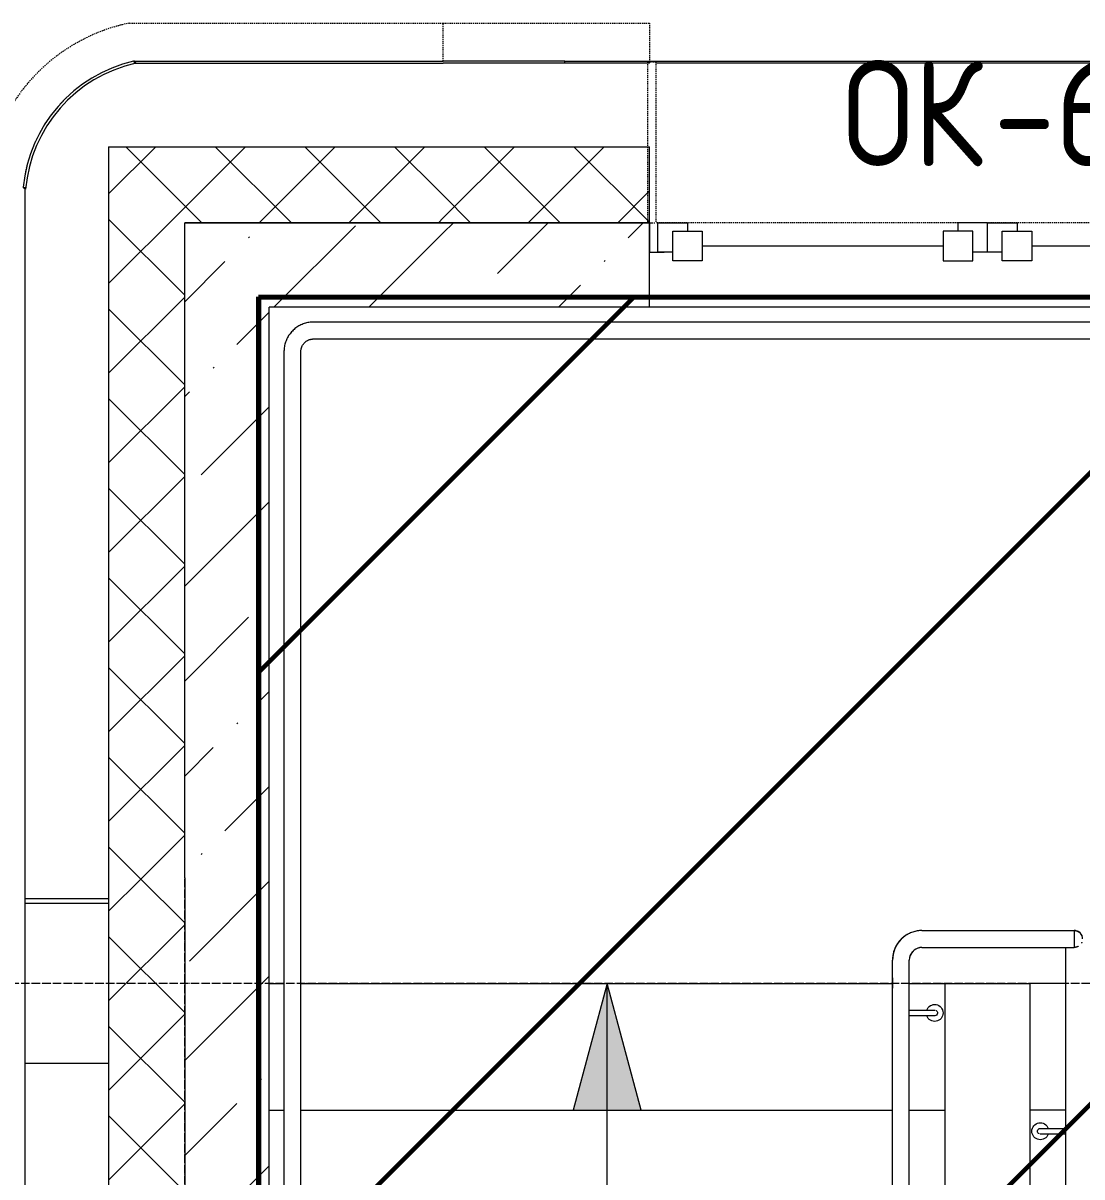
# Model space of a CAD drawing. Header units: millimetres. Extents: x -56773 to 323062, y -262288 to 76460.
# Drawn here: x 110645 to 113151, y -241367 to -238636 of the extents above; entities that cross this region are included whole.
import ezdxf

# ---------------------------------------------------------------- set-up
doc = ezdxf.new("R2010")
doc.units = ezdxf.units.MM
doc.linetypes.add('ADSK_Линия сетки', pattern=[25, 20, -2.5, 0, -2.5])
doc.linetypes.add('ADSK_Невидимые', pattern=[5, 3, -2])
for name, color, linetype, lineweight in [('1.1) Шлифовка потолка', 5, 'Continuous', 60), ('_ Окна', 7, 'Continuous', 18), ('Лестницы', 7, 'Continuous', 9), ('Марки окон', 7, 'Continuous', 20), ('Обобщенные модели', 7, 'ADSK_Невидимые', 18), ('Ограждение', 7, 'Continuous', 9), ('Окна', 7, 'Continuous', 9), ('Оси', 7, 'Continuous', 9), ('Панели витража', 7, 'Continuous', 9), ('Перекрытие', 7, 'Continuous', 18), ('Стены внутренние', 7, 'Continuous', 18), ('Стены наружные', 7, 'Continuous', 18), ('Стены несущие', 7, 'Continuous', 30), ('Стены отделка', 7, 'Continuous', 30), ('Стены штриховка', 7, 'Continuous', 9), ('Стрелки вверх', 7, 'Continuous', 18)]:
    doc.layers.add(name, color=color, linetype=linetype, lineweight=lineweight)
doc.styles.add('GOST Common_2', font='', dxfattribs={"width": 0.9, "height": 250})
doc.styles.get('GOST Common_2').set_extended_font_data('GOST Common')
pattern_1 = [(45, (69027.24, -250313.7), (84.18955, 308.69595), [396.875, -79.375, 3.353, -76.022])]
pattern_2 = [(45, (69027.24, -250313.7), (-106.066, 106.066), []), (135, (69027.24, -250313.7), (-106.066, -106.066), [])]

# ---------------------------------------------------------------- blocks, each defined once
blk = doc.blocks.new('Ограждение - D40 доп поручень 700-3274681-План выхода на кровлю_')
at = {"layer": 'Ограждение'}
for p, q in [((-26.7, 6.7), (-59.8, 6.7)), ((-59.8, -6.7), (-26.7, -6.7)), ((-26.7, -6.7), (-20, -6.7))]:
    blk.add_line(p, q, dxfattribs=at)
at = {"layer": 'Ограждение', "flags": 128}
for points in [[(0, 6.7), (0, 6.7), (-0.1, 6.7), (-0.2, 6.7), (-0.3, 6.7), (-0.5, 6.7), (-0.8, 6.7), (-1, 6.7), (-1.4, 6.7), (-1.7, 6.7), (-2.1, 6.7), (-2.5, 6.7), (-3, 6.7), (-3.5, 6.7), (-4.1, 6.7), (-4.7, 6.7), (-5.3, 6.7), (-5.9, 6.7), (-6.6, 6.7), (-7.3, 6.7), (-8.1, 6.7), (-8.9, 6.7), (-9.7, 6.7), (-10.5, 6.7), (-11.4, 6.7), (-12.3, 6.7), (-13.2, 6.7), (-14.1, 6.7), (-15, 6.7), (-16, 6.7), (-17, 6.7), (-18, 6.7), (-19, 6.7), (-20, 6.7), (-21.1, 6.7), (-22.1, 6.7), (-23.2, 6.7), (-24.2, 6.7), (-25.3, 6.7), (-26.4, 6.7), (-26.7, 6.7)], [(-26.7, -6.7), (-25.6, -6.7), (-24.5, -6.7), (-23.5, -6.7), (-22.4, -6.7), (-21.4, -6.7), (-20.3, -6.7), (-19.3, -6.7), (-18.3, -6.7), (-17.3, -6.7), (-16.3, -6.7), (-15.3, -6.7), (-14.4, -6.7), (-13.4, -6.7), (-12.5, -6.7), (-11.6, -6.7), (-10.7, -6.7), (-9.9, -6.7), (-9.1, -6.7), (-8.3, -6.7), (-7.5, -6.7), (-6.8, -6.7), (-6.1, -6.7), (-5.5, -6.7), (-4.8, -6.7), (-4.2, -6.7), (-3.7, -6.7), (-3.1, -6.7), (-2.7, -6.7), (-2.2, -6.7), (-1.8, -6.7), (-1.4, -6.7), (-1.1, -6.7), (-0.8, -6.7), (-0.6, -6.7), (-0.4, -6.7), (-0.2, -6.7), (-0.1, -6.7), (0, -6.7), (0, -6.7)]]:
    blk.add_lwpolyline(points, dxfattribs=at)
at = {"layer": 'Ограждение'}
for radius, start, end in [(20, 360, 160.3657), (6.67, 90, 105), (6.67, 285, 90), (20, 199.6343, 360)]:
    blk.add_arc((0, 0), radius, start, end, dxfattribs=at)
blk = doc.blocks.new('Ограждение - D40 доп поручень 700-V46-План выхода на кровлю_')
at = {"layer": 'Ограждение'}
for p, q in [((-26.7, 6.7), (-60, 6.7)), ((-60, -6.7), (-26.7, -6.7)), ((-26.7, -6.7), (-20, -6.7))]:
    blk.add_line(p, q, dxfattribs=at)
at = {"layer": 'Ограждение', "flags": 128}
for points in [[(0, 6.7), (0, 6.7), (-0.1, 6.7), (-0.2, 6.7), (-0.3, 6.7), (-0.5, 6.7), (-0.8, 6.7), (-1, 6.7), (-1.4, 6.7), (-1.7, 6.7), (-2.1, 6.7), (-2.5, 6.7), (-3, 6.7), (-3.5, 6.7), (-4.1, 6.7), (-4.7, 6.7), (-5.3, 6.7), (-5.9, 6.7), (-6.6, 6.7), (-7.3, 6.7), (-8.1, 6.7), (-8.9, 6.7), (-9.7, 6.7), (-10.5, 6.7), (-11.4, 6.7), (-12.3, 6.7), (-13.2, 6.7), (-14.1, 6.7), (-15, 6.7), (-16, 6.7), (-17, 6.7), (-18, 6.7), (-19, 6.7), (-20, 6.7), (-21.1, 6.7), (-22.1, 6.7), (-23.2, 6.7), (-24.2, 6.7), (-25.3, 6.7), (-26.4, 6.7), (-26.7, 6.7)], [(-26.7, -6.7), (-25.6, -6.7), (-24.5, -6.7), (-23.5, -6.7), (-22.4, -6.7), (-21.4, -6.7), (-20.3, -6.7), (-19.3, -6.7), (-18.3, -6.7), (-17.3, -6.7), (-16.3, -6.7), (-15.3, -6.7), (-14.4, -6.7), (-13.4, -6.7), (-12.5, -6.7), (-11.6, -6.7), (-10.7, -6.7), (-9.9, -6.7), (-9.1, -6.7), (-8.3, -6.7), (-7.5, -6.7), (-6.8, -6.7), (-6.1, -6.7), (-5.5, -6.7), (-4.8, -6.7), (-4.2, -6.7), (-3.7, -6.7), (-3.1, -6.7), (-2.7, -6.7), (-2.2, -6.7), (-1.8, -6.7), (-1.4, -6.7), (-1.1, -6.7), (-0.8, -6.7), (-0.6, -6.7), (-0.4, -6.7), (-0.2, -6.7), (-0.1, -6.7), (0, -6.7), (0, -6.7)]]:
    blk.add_lwpolyline(points, dxfattribs=at)
at = {"layer": 'Ограждение'}
for radius, start, end in [(20, 360, 160.3657), (6.67, 90, 105), (6.67, 285, 90), (20, 199.6343, 360)]:
    blk.add_arc((0, 0), radius, start, end, dxfattribs=at)
blk = doc.blocks.new('Ограждение - Ограждение-941544-План выхода на кровлю_')
at = {"extrusion": (0, 0, -1), "zscale": -1, "rotation": 180}
blk.add_blockref('Ограждение - D40 доп поручень 700-3274681-План выхода на кровлю_', (-43775, 9335), dxfattribs=at)
at = {"extrusion": (0, 0, -1), "zscale": -1}
blk.add_blockref('Ограждение - D40 доп поручень 700-V46-План выхода на кровлю_', (-44025, 9055), dxfattribs=at)
blk = doc.blocks.new('Системная панель - 1_Алюминиевая панель RAL 1013-1359396-План выхода на кровлю_')
at = {"layer": 'Панели витража', "lineweight": 18}
for p, q in [((2775, 2.5), (-4382.5, 2.5)), ((-4382.5, 2.5), (-4382.5, -2.5))]:
    blk.add_line(p, q, dxfattribs=at)
blk = doc.blocks.new('Обобщенные модели 10 - Обобщенные модели 10-1218172-План выхода на кровлю_')
at = {"layer": 'Обобщенные модели'}
for p, q in [((43115, 11585), (43095, 11585)), ((43095, 11585), (43095, 11205)), ((43115, 11585), (43115, 11205)), ((43095, 11205), (43115, 11205)), ((44675, 11205), (43115, 11205))]:
    blk.add_line(p, q, dxfattribs=at)
blk = doc.blocks.new('Ограждение - Ограждение-1378570-План выхода на кровлю_')
at = {"layer": 'Ограждение'}
for p, q in [((42175, 11030), (45625, 11030)), ((42175, 9405), (42175, 11030)), ((42180, 11025), (45620, 11025)), ((42180, 9405), (42180, 11025)), ((42175, 6205), (42175, 9405)), ((42180, 5505), (42180, 9405))]:
    blk.add_line(p, q, dxfattribs=at)
blk = doc.blocks.new('Системная панель - 1_Алюминиевая панель RAL 1013-3034035-План выхода на кровлю_')
at = {"layer": 'Панели витража', "lineweight": 18}
for p, q in [((-509.3, 2.5), (221, 2.5)), ((-509.3, -2.5), (-509.3, 2.5)), ((509.3, 2.5), (221, 2.5)), ((509.3, -2.5), (509.3, 2.5)), ((-509.3, -2.5), (221, -2.5)), ((509.3, -2.5), (221, -2.5))]:
    blk.add_line(p, q, dxfattribs=at)
blk = doc.blocks.new('ОКНО L03 _2СТ_RS - ОК-6_1600х1980h_лестничная клетка-3556673-План выхода на кровлю_')
at = {"layer": '_ Окна'}
for p, q in [((-838.1, 100), (-838.1, 30)), ((-838.1, 100), (-833.1, 100)), ((-818.1, 100), (-748.1, 100)), ((-818.1, 30), (-818.1, 100)), ((-748.1, 100), (-748.1, 80)), ((-108.1, 100), (-108.1, 80)), ((-38.1, 100), (-108.1, 100)), ((-38.1, 30), (-38.1, 100)), ((-38.1, 100), (31.9, 100)), ((-38.1, 30), (-38.1, 100)), ((31.9, 100), (31.9, 80)), ((671.9, 100), (671.9, 80)), ((741.9, 100), (671.9, 100)), ((741.9, 30), (741.9, 100)), ((761.9, 100), (756.9, 100)), ((761.9, 100), (761.9, 30)), ((-783.1, 10), (-783.1, 80)), ((-783.1, 80), (-713.1, 80)), ((-713.1, 80), (-713.1, 10)), ((-143.1, 80), (-143.1, 10)), ((-73.1, 80), (-143.1, 80)), ((-73.1, 10), (-73.1, 80)), ((-3.1, 10), (-3.1, 80)), ((-3.1, 80), (66.9, 80)), ((66.9, 80), (66.9, 10)), ((636.9, 80), (636.9, 10)), ((706.9, 80), (636.9, 80)), ((706.9, 10), (706.9, 80)), ((-838.1, 30), (-803.1, 30)), ((-783.1, 30), (-818.1, 30)), ((-713.1, 45), (-143.1, 45)), ((-38.1, 30), (-73.1, 30)), ((-3.1, 30), (-38.1, 30)), ((66.9, 45), (636.9, 45)), ((741.9, 30), (706.9, 30)), ((761.9, 30), (726.9, 30)), ((-713.1, 10), (-783.1, 10)), ((-143.1, 10), (-73.1, 10)), ((66.9, 10), (-3.1, 10)), ((636.9, 10), (706.9, 10))]:
    blk.add_line(p, q, dxfattribs=at)
blk = doc.blocks.new('Системная панель - 1_Стемалит RAL 7016-3042008-План выхода на кровлю_')
at = {"layer": 'Панели витража'}
for p, q in [((-800, 2.5), (800, 2.5)), ((775, -2.5), (-785.1, -2.5)), ((800, -2.5), (794.9, -2.5))]:
    blk.add_line(p, q, dxfattribs=at)
blk = doc.blocks.new('Системная панель - 1_Алюминиевая панель гладкая RAL 1013-3042009-План выхода на кровлю_')
at = {"layer": 'Панели витража', "lineweight": 18}
for p, q in [((-100, 2.5), (100, 2.5)), ((-100, -2.5), (-100, 2.5)), ((100, -2.5), (100, 2.5)), ((100, -2.5), (-100, -2.5))]:
    blk.add_line(p, q, dxfattribs=at)
blk = doc.blocks.new('Панель изогнутая_маленькая - Панель изогнутая_RAL 1013-1339963-План выхода на кровлю_')
at = {"layer": 'Панели витража', "lineweight": 18}
for p, q in [((-198, 4), (-198, -3.7)), ((198, -3), (198, 4.7))]:
    blk.add_line(p, q, dxfattribs=at)
for radius, start, end in [(334, 233.7502, 306.452), (340.3, 234.5152, 305.6814)]:
    blk.add_arc((-0.5, 273.4), radius, start, end, dxfattribs=at)
blk = doc.blocks.new('Обобщенные модели 13 - Обобщенные модели 1-3016844-План выхода на кровлю_')
at = {"layer": 'Обобщенные модели'}
for p, q in [((41869.1, 11677.5), (42611.7, 11677.5)), ((42611.7, 11587.5), (42611.7, 11677.5)), ((42611.7, 11677.5), (43100, 11677.5)), ((43100, 11677.5), (43100, 11587.5)), ((41881.4, 11587.5), (41878.9, 11587.5))]:
    blk.add_line(p, q, dxfattribs=at)
for radius, start, end in [(430.3, 101.7019, 175.3926), (340.3, 133.8736, 137.9727), (340.3, 144.1098, 148.4195), (340.3, 154.3461, 158.7633), (340.3, 164.5823, 169.0578), (340.3, 174.4058, 174.7163)]:
    blk.add_arc((41956.4, 11256.1), radius, start, end, dxfattribs=at)
blk = doc.blocks.new('Тип верхнего поручня - Верхний поручень_Внутренний_-3274623-План выхода на кровлю_')
at = {"layer": 'Ограждение'}
for p, q in [((44085, 9490), (44085, 9484.1)), ((43675, 9403.4), (43675, 9393.7)), ((43715, 9393.7), (43715, 9403.4))]:
    blk.add_line(p, q, dxfattribs=at)
at = {"layer": 'Ограждение', "flags": 128}
for points in [[(43745, 9530), (43742.2, 9529.9), (43739.4, 9529.7), (43736.6, 9529.5), (43733.8, 9529.1), (43731.1, 9528.6), (43728.4, 9528), (43725.7, 9527.2), (43723, 9526.4), (43720.3, 9525.5), (43717.7, 9524.4), (43715.2, 9523.3), (43712.7, 9522.1), (43710.2, 9520.7), (43707.8, 9519.3), (43705.5, 9517.7), (43703.2, 9516.1), (43701, 9514.4), (43698.8, 9512.6), (43696.8, 9510.7), (43694.8, 9508.7), (43692.9, 9506.7), (43691, 9504.6), (43689.3, 9502.4), (43687.7, 9500.1), (43686.1, 9497.8), (43684.6, 9495.4), (43683.3, 9493), (43682, 9490.5), (43680.8, 9487.9), (43679.8, 9485.3), (43678.8, 9482.7), (43677.9, 9480), (43677.2, 9477.3), (43676.5, 9474.6), (43676, 9471.9), (43675.6, 9469.1), (43675.3, 9466.3), (43675.1, 9463.5), (43675, 9460.7)], [(44105, 9530), (44105.8, 9530), (44106.6, 9529.9), (44107.4, 9529.8), (44108.2, 9529.7), (44109, 9529.6), (44109.8, 9529.4), (44110.5, 9529.2), (44111.3, 9529), (44112, 9528.7), (44112.8, 9528.4), (44113.5, 9528.1), (44114.2, 9527.7), (44114.9, 9527.3), (44115.6, 9526.9), (44116.3, 9526.5), (44116.9, 9526), (44117.6, 9525.5), (44118.2, 9525), (44118.8, 9524.5), (44119.3, 9523.9), (44119.9, 9523.3), (44120.4, 9522.7), (44120.9, 9522.1), (44121.4, 9521.4), (44121.8, 9520.8), (44122.2, 9520.1), (44122.6, 9519.4), (44123, 9518.7), (44123.3, 9518), (44123.6, 9517.2)], [(44123.5, 9502.4), (44123.2, 9501.6), (44122.8, 9500.9), (44122.5, 9500.2)], [(44115.3, 9492.8), (44114.6, 9492.4), (44113.9, 9492.1), (44113.2, 9491.7), (44112.4, 9491.4), (44111.7, 9491.1), (44110.9, 9490.9), (44110.2, 9490.6), (44109.4, 9490.5), (44108.6, 9490.3), (44107.8, 9490.2), (44107, 9490.1), (44106.2, 9490), (44105.4, 9490)], [(43675, 9417.8), (43675, 9416.6), (43675, 9415.4), (43675, 9414.2), (43675, 9413), (43675, 9411.9), (43675, 9410.7), (43675, 9409.5), (43675, 9408.4), (43675, 9407.2), (43675, 9406.1), (43675, 9405), (43675, 9404), (43675, 9403.4)], [(43715, 9403.4), (43715, 9404.4), (43715, 9405.5), (43715, 9406.6), (43715, 9407.7), (43715, 9408.9), (43715, 9410), (43715, 9411.2), (43715, 9412.4), (43715, 9413.5), (43715, 9414.7), (43715, 9415.9), (43715, 9417.1), (43715, 9417.8)]]:
    blk.add_lwpolyline(points, dxfattribs=at)
at = {"layer": 'Ограждение'}
for start, end in [(81.5852, 90), (0, 90.0071), (40.7142, 79.9729), (23.3099, 36.6713)]:
    blk.add_arc((44105, 9510), 20, start, end, dxfattribs=at)
blk = doc.blocks.new('Тип верхнего поручня - Верхний поручень_Внутренний_-V56-План выхода на кровлю_')
at = {"layer": 'Ограждение'}
for p, q in [((43745, 9530), (44055, 9530)), ((44055, 9530), (44105, 9530)), ((43745, 9490), (44055, 9490)), ((44085, 9490), (44085, 9484.1)), ((44085, 9484.1), (44085, 4916.2)), ((43675, 9417.8), (43675, 9460)), ((43715, 9417.8), (43715, 9460)), ((43675, 9393.7), (43675, 9417.8)), ((43675, 5816.2), (43675, 9393.7)), ((43715, 9393.7), (43715, 9417.8)), ((43715, 5816.2), (43715, 9393.7))]:
    blk.add_line(p, q, dxfattribs=at)
for radius in [70, 30]:
    blk.add_arc((43745, 9460), radius, 90, 180, dxfattribs=at)
blk = doc.blocks.new('Тип перил - Перила_Внутренний_-3274639-План выхода на кровлю_')
at = {"layer": 'Ограждение', "flags": 128}
for points in [[(43745, 9530), (43742.2, 9529.9), (43739.4, 9529.7), (43736.6, 9529.5), (43733.8, 9529.1), (43731.1, 9528.6), (43728.4, 9528), (43725.7, 9527.2), (43723, 9526.4), (43720.3, 9525.5), (43717.7, 9524.4), (43715.2, 9523.3), (43712.7, 9522.1), (43710.2, 9520.7), (43707.8, 9519.3), (43705.5, 9517.7), (43703.2, 9516.1), (43701, 9514.4), (43698.8, 9512.6), (43696.8, 9510.7)], [(43696.1, 9510), (43694.8, 9508.7), (43692.9, 9506.7), (43691, 9504.6), (43689.3, 9502.4), (43687.7, 9500.1), (43686.1, 9497.8), (43684.6, 9495.4), (43683.3, 9493), (43682, 9490.5), (43680.8, 9487.9), (43679.8, 9485.3), (43678.8, 9482.7), (43677.9, 9480), (43677.2, 9477.3), (43676.5, 9474.6), (43676, 9471.9), (43675.6, 9469.1), (43675.3, 9466.3), (43675.1, 9463.5), (43675, 9460.7)], [(43675, 9417.8), (43675, 9416.6), (43675, 9415.4), (43675, 9414.2), (43675, 9413), (43675, 9411.9), (43675, 9410.7), (43675, 9409.5), (43675, 9408.4), (43675, 9407.2), (43675, 9406.1), (43675, 9405), (43675, 9404), (43675, 9403.4)], [(43715, 9403.4), (43715, 9404.4), (43715, 9405.5), (43715, 9406.6), (43715, 9407.7), (43715, 9408.9), (43715, 9410), (43715, 9411.2), (43715, 9412.4), (43715, 9413.5), (43715, 9414.7), (43715, 9415.9), (43715, 9417.1)]]:
    blk.add_lwpolyline(points, dxfattribs=at)
blk = doc.blocks.new('Тип перил - Перила_Внутренний_-V57-План выхода на кровлю_')
at = {"layer": 'Ограждение'}
for p, q in [((44055, 9530), (44105, 9530)), ((44105, 9530), (44105, 9490)), ((44055, 9490), (44105, 9490)), ((43675, 9393.7), (43675, 9417.8)), ((43715, 9393.7), (43715, 9417.8))]:
    blk.add_line(p, q, dxfattribs=at)
for start, end in [(140.2351, 178.769), (90, 129.7649)]:
    blk.add_arc((43745, 9460), 30, start, end, dxfattribs=at)
blk = doc.blocks.new('Тип перил - Перила_Внутренний_-3274763-План выхода на кровлю_')
at = {"layer": 'Ограждение'}
for p, q in [((45495, 10970), (42305, 10970)), ((42305, 10930), (45495, 10930)), ((42235, 10900), (42235, 9417.8)), ((42275, 9417.8), (42275, 10900)), ((42235, 9403.4), (42235, 5505)), ((42275, 5505), (42275, 9403.4))]:
    blk.add_line(p, q, dxfattribs=at)
at = {"layer": 'Ограждение', "flags": 128}
for points in [[(42305, 10970), (42302.2, 10969.9), (42299.4, 10969.7), (42296.6, 10969.5), (42293.8, 10969.1), (42291.1, 10968.6), (42288.4, 10968), (42285.7, 10967.2), (42283, 10966.4), (42280.3, 10965.5), (42277.7, 10964.4), (42275.2, 10963.3), (42272.7, 10962.1), (42270.2, 10960.7), (42267.8, 10959.3), (42265.5, 10957.7), (42263.2, 10956.1), (42261, 10954.4), (42258.8, 10952.6), (42256.8, 10950.7), (42254.8, 10948.7), (42252.9, 10946.7), (42251, 10944.6), (42249.3, 10942.4), (42247.7, 10940.1), (42246.1, 10937.8), (42244.6, 10935.4), (42243.3, 10933), (42242, 10930.5), (42240.8, 10927.9), (42239.8, 10925.3), (42238.8, 10922.7), (42237.9, 10920), (42237.2, 10917.3), (42236.5, 10914.6), (42236, 10911.9), (42235.6, 10909.1), (42235.3, 10906.3), (42235.1, 10903.5), (42235, 10900.7), (42235, 10900)], [(42275, 10900), (42275, 10901.2), (42275.1, 10902.4), (42275.2, 10903.6), (42275.4, 10904.7), (42275.6, 10905.9), (42275.9, 10907.1), (42276.2, 10908.3), (42276.5, 10909.4), (42276.9, 10910.5), (42277.4, 10911.7), (42277.9, 10912.7), (42278.4, 10913.8), (42279, 10914.9), (42279.6, 10915.9), (42280.2, 10916.9), (42280.9, 10917.9), (42281.7, 10918.8), (42282.4, 10919.8), (42283.3, 10920.6), (42284.1, 10921.5), (42285, 10922.3), (42285.9, 10923.1), (42286.8, 10923.8), (42287.8, 10924.5), (42288.8, 10925.2), (42289.8, 10925.8), (42290.9, 10926.4), (42291.9, 10927), (42293, 10927.5), (42294.1, 10927.9), (42295.3, 10928.3), (42296.4, 10928.7), (42297.6, 10929), (42298.7, 10929.3), (42299.9, 10929.5), (42301.1, 10929.7), (42302.3, 10929.8), (42303.5, 10929.9), (42304.7, 10930), (42305, 10930)], [(42235, 9417.8), (42235, 9416.6), (42235, 9415.4), (42235, 9414.2), (42235, 9413), (42235, 9411.9), (42235, 9410.7), (42235, 9409.5), (42235, 9408.4), (42235, 9407.2), (42235, 9406.1), (42235, 9405), (42235, 9404), (42235, 9403.4)], [(42275, 9403.4), (42275, 9404.4), (42275, 9405.5), (42275, 9406.6), (42275, 9407.7), (42275, 9408.9), (42275, 9410), (42275, 9411.2), (42275, 9412.4), (42275, 9413.5), (42275, 9414.7), (42275, 9415.9), (42275, 9417.1), (42275, 9417.8)]]:
    blk.add_lwpolyline(points, dxfattribs=at)
blk = doc.blocks.new('Тип перил - Перила_Внутренний_-3274949-План выхода на кровлю_')
at = {"layer": 'Ограждение', "flags": 128}
for points in [[(42305, 10970), (42302.2, 10969.9), (42299.4, 10969.7), (42296.6, 10969.5), (42293.8, 10969.1), (42291.1, 10968.6), (42288.4, 10968), (42285.7, 10967.2), (42283, 10966.4), (42280.3, 10965.5), (42277.7, 10964.4), (42275.2, 10963.3), (42272.7, 10962.1), (42270.2, 10960.7), (42267.8, 10959.3), (42265.5, 10957.7), (42263.2, 10956.1), (42261, 10954.4), (42258.8, 10952.6), (42256.8, 10950.7), (42254.8, 10948.7), (42252.9, 10946.7), (42251, 10944.6), (42249.3, 10942.4), (42247.7, 10940.1), (42246.1, 10937.8), (42244.6, 10935.4), (42243.3, 10933), (42242, 10930.5), (42240.8, 10927.9), (42239.8, 10925.3), (42238.8, 10922.7), (42237.9, 10920), (42237.2, 10917.3), (42236.5, 10914.6), (42236, 10911.9), (42235.6, 10909.1), (42235.3, 10906.3), (42235.1, 10903.5), (42235, 10900.7)], [(42235, 9417.8), (42235, 9416.6), (42235, 9415.4), (42235, 9414.2), (42235, 9413), (42235, 9411.9), (42235, 9410.7), (42235, 9409.5), (42235, 9408.4), (42235, 9407.2), (42235, 9406.1), (42235, 9405), (42235, 9404), (42235, 9403.4)], [(42275, 9403.4), (42275, 9404.4), (42275, 9405.5), (42275, 9406.6), (42275, 9407.7), (42275, 9408.9), (42275, 9410), (42275, 9411.2), (42275, 9412.4), (42275, 9413.5), (42275, 9414.7), (42275, 9415.9), (42275, 9417.1)]]:
    blk.add_lwpolyline(points, dxfattribs=at)

msp = doc.modelspace()

# ---------------------------------------------------------------- hatches: boundary and pattern name
at = {"layer": '1.1) Шлифовка потолка', "transparency": 33554687}
h = msp.add_hatch(dxfattribs=at)
h.set_pattern_fill('ANSI31', color=256, scale=333)
h.paths.add_polyline_path([(111202.2448, -239283.7359), (114627.2448, -239283.7359), (114627.2448, -247508.7359), (111202.2448, -247508.7359)])
at = {"layer": 'Стены наружные', "lineweight": 9}
h = msp.add_hatch(dxfattribs=at)
h.set_pattern_fill('FP_4', color=256, style=0, pattern_type=2)
h.set_pattern_definition(pattern_2)
h.paths.add_polyline_path([(111027.2448, -240658.7359), (111027.2448, -238928.7359), (110847.2448, -238928.7359), (110847.2448, -240658.7359), (110965.5518, -240658.7359)])
h = msp.add_hatch(dxfattribs=at)
h.set_pattern_fill('FP_4', color=256, style=0, pattern_type=2)
h.set_pattern_definition(pattern_2)
h.paths.add_polyline_path([(114238.9597, -239108.7359), (115007.2448, -239108.7359), (115007.2448, -238928.7359), (114238.9597, -238928.7359), (114238.9597, -239060.5386)])
h.paths.add_polyline_path([(111227.2448, -239108.7359), (111638.9597, -239108.7359), (111638.9597, -238928.7359), (111027.2448, -238928.7359), (111027.2448, -239108.7359)])
h = msp.add_hatch(dxfattribs=at)
h.set_pattern_fill('FP_4', color=256, style=0, pattern_type=2)
h.set_pattern_definition(pattern_2)
h.paths.add_polyline_path([(111638.9597, -239108.7359), (112127.2448, -239108.7359), (112127.2448, -238928.7359), (111638.9597, -238928.7359), (111638.9597, -239060.5386)])
h.paths.add_polyline_path([(113873.261, -239108.7359), (114238.9597, -239108.7359), (114238.9597, -238928.7359), (113727.2448, -238928.7359), (113727.2448, -239108.7359)])
h = msp.add_hatch(dxfattribs=at)
h.set_pattern_fill('FP_2', color=256, style=0, pattern_type=2)
h.set_pattern_definition(pattern_1)
h.paths.add_polyline_path([(111027.2448, -247708.7359), (111227.2448, -247708.7359), (111227.2448, -245533.7359), (111027.2448, -245533.7359), (111027.2448, -246184.1497), (111036.6405, -246185.7994), (111042.4898, -246189.1916), (111047.1812, -246194.0018), (111050.235, -246199.4699), (111051.6343, -246204.0986), (111052.2448, -246208.7359), (111050.2248, -246218.0266), (111046.3215, -246224.5903), (111041.7827, -246228.8228), (111036.6781, -246231.6568), (111032.0862, -246232.9943), (111027.2448, -246233.7359), (111027.2448, -246884.1497), (111036.6405, -246885.7994), (111042.4898, -246889.1916), (111047.1812, -246894.0018), (111050.235, -246899.4699), (111051.6343, -246904.0986), (111052.2448, -246908.7359), (111050.2248, -246918.0266), (111046.3215, -246924.5903), (111041.7827, -246928.8228), (111036.6781, -246931.6568), (111032.0862, -246932.9943), (111027.2448, -246933.7359), (111027.2448, -247703.7969)])
h.paths.add_polyline_path([(111207.8609, -245493.7359), (111227.2448, -245493.7359), (111227.2448, -239108.7359), (111027.2448, -239108.7359), (111027.2448, -245493.7359), (111120.5781, -245492.712), (111120.5781, -245452.4371), (111117.2448, -245451.0564), (111113.1027, -245447.878), (111109.9243, -245443.7359), (111107.9263, -245438.9123), (111107.2448, -245433.7359), (111107.9263, -245428.5595), (111109.9243, -245423.7359), (111115.2362, -245417.9566), (111117.2448, -245416.4154), (111122.0684, -245414.4174), (111127.2448, -245413.7359), (111132.4212, -245414.4174), (111139.2534, -245417.9566), (111141.387, -245419.5938), (111144.5653, -245423.7359), (111146.5633, -245428.5595), (111147.2448, -245433.7359), (111146.5633, -245438.9123), (111144.5653, -245443.7359), (111141.387, -245447.878), (111133.9115, -245453.7359), (111133.9115, -245493.7359), (111177.7507, -245493.7359)])
h = msp.add_hatch(dxfattribs=at)
h.set_pattern_fill('FP_2', color=256, style=0, pattern_type=2)
h.set_pattern_definition(pattern_1)
h.paths.add_polyline_path([(111227.2448, -239308.7359), (111638.9597, -239308.7359), (111638.9597, -239108.7359), (111227.2448, -239108.7359), (111227.2448, -239265.6166)])
h.paths.add_polyline_path([(114627.2448, -239308.7359), (114627.2448, -239108.7359), (114238.9597, -239108.7359), (114238.9597, -239308.7359), (114600.1883, -239308.7359)])
h = msp.add_hatch(dxfattribs=at)
h.set_pattern_fill('FP_3', color=256, style=0, pattern_type=2)
h.set_pattern_definition([(45, (69027.24, -250313.7), (84.19025, 308.69666), [396.875, -79.375, 3.353, -76.022])])
h.paths.add_polyline_path([(111638.9597, -239308.7359), (112127.2448, -239308.7359), (112127.2448, -239108.7359), (111638.9597, -239108.7359), (111638.9597, -239265.6166)])
h.paths.add_polyline_path([(114238.9597, -239308.7359), (114238.9597, -239108.7359), (113727.2448, -239108.7359), (113727.2448, -239308.7359), (114196.3398, -239308.7359)])
h = msp.add_hatch(dxfattribs=at)
h.set_pattern_fill('FP_4', color=256, style=0, pattern_type=2)
h.set_pattern_definition(pattern_2)
h.paths.add_polyline_path([(110847.2448, -247888.7359), (111027.2448, -247888.7359), (111027.2448, -246933.7359), (110847.2448, -246933.7635), (110847.2448, -247710.6355)])
h.paths.add_polyline_path([(110870.057, -246883.7359), (110880.2448, -246883.7359), (110880.2448, -246233.7359), (110847.2448, -246233.7359), (110847.2448, -246883.7359)])
h.paths.add_polyline_path([(110910.2448, -246883.7359), (110972.2448, -246883.7359), (110972.2448, -246233.7359), (110910.2448, -246233.7359), (110910.2448, -246883.7047)])
h.paths.add_polyline_path([(111002.2448, -246883.7359), (111027.2448, -246883.7359), (111027.2448, -246233.7359), (111002.2448, -246233.7359), (111002.2448, -246853.5026)])
h.paths.add_polyline_path([(110870.6757, -246183.7359), (111027.2448, -246183.7359), (111027.2448, -245533.7359), (110947.2448, -245533.7359), (110947.2448, -245493.7359), (111027.2448, -245493.7359), (111027.2448, -240658.7359), (110847.2448, -240658.7359), (110847.2448, -246183.7359), (110870.057, -246183.7359)])
at = {"layer": 'Стрелки вверх'}
msp.add_hatch(color=256, dxfattribs=at).paths.add_polyline_path([(112107.6296, -241208.7359), (112027.2448, -240908.7359), (111946.8601, -241208.7359)])

# ---------------------------------------------------------------- linework, layer by layer
at = {"layer": '1.1) Шлифовка потолка'}
msp.add_lwpolyline([(111202.2448, -239283.7359), (114627.2448, -239283.7359), (114627.2448, -247508.7359), (111202.2448, -247508.7359)], close=True, dxfattribs=at)
at = {"layer": 'Лестницы'}
for p, q in [((113727.2448, -239308.7359), (112127.2448, -239308.7359)), ((111227.2448, -240908.7359), (111262.7785, -240908.7359)), ((111227.2448, -240908.7359), (111262.7785, -240908.7359)), ((111301.7111, -240908.7359), (112702.7785, -240908.7359)), ((111301.7111, -240908.7359), (112702.7785, -240908.7359)), ((112742.4852, -240908.7359), (112827.2448, -240908.7359)), ((112742.4852, -240908.7359), (112827.2448, -240908.7359)), ((112827.2448, -240908.7359), (113027.2448, -240908.7359)), ((112827.2448, -241208.7359), (112827.2448, -240908.7359)), ((113112.2448, -240908.7359), (113027.2448, -240908.7359)), ((113027.2448, -240908.7359), (113027.2448, -241208.7359)), ((113112.2448, -240908.7359), (113027.2448, -240908.7359)), ((111227.2448, -241208.7359), (111262.297, -241208.7359)), ((111227.2448, -241208.7359), (111262.297, -241208.7359)), ((111302.1927, -241208.7359), (112702.2448, -241208.7359)), ((111302.1927, -241208.7359), (112702.2448, -241208.7359)), ((112742.4852, -241208.7359), (112827.2448, -241208.7359)), ((112742.4852, -241208.7359), (112827.2448, -241208.7359)), ((112827.2448, -241508.7359), (112827.2448, -241208.7359)), ((113027.2448, -241208.7359), (113027.2448, -241508.7359)), ((113112.2448, -241208.7359), (113027.2448, -241208.7359)), ((113112.2448, -241208.7359), (113027.2448, -241208.7359))]:
    msp.add_line(p, q, dxfattribs=at)
at = {"layer": 'Оси', "color": 253, "linetype": 'ADSK_Линия сетки', "lineweight": 5, "true_color": 0xaaaaaa}
for p, q in [((111027.2448, -250570.6513), (111027.2448, -240286.2598)), ((117763.2854, -240908.7359), (74285.9777, -240908.7359))]:
    msp.add_line(p, q, dxfattribs=at)
at = {"layer": 'Перекрытие'}
msp.add_line((110847.2448, -240708.6988), (110649.7448, -240708.6988), dxfattribs=at)
at = {"layer": 'Стены внутренние', "lineweight": 5}
for p, q in [((110649.7448, -240718.7359), (110847.2448, -240718.7359)), ((110847.2448, -241098.7359), (110649.7448, -241098.7359))]:
    msp.add_line(p, q, dxfattribs=at)
at = {"layer": 'Стены несущие', "lineweight": 9}
for p, q in [((111227.2448, -239108.7359), (111027.2448, -239108.7359)), ((112127.2448, -239308.7359), (112127.2448, -239108.7359)), ((111227.2448, -245493.7359), (111227.2448, -239308.7359)), ((112127.2448, -239308.7359), (111227.2448, -239308.7359))]:
    msp.add_line(p, q, dxfattribs=at)
at = {"layer": 'Стены отделка', "lineweight": 9}
for p, q in [((110847.2448, -238928.7359), (112127.2448, -238928.7359)), ((110847.2448, -238928.7359), (110847.2448, -246183.7359)), ((112127.2448, -239108.7359), (112127.2448, -238928.7359)), ((111027.2448, -240658.7359), (111027.2448, -239108.7359)), ((111027.2448, -239108.7359), (111227.2448, -239108.7359))]:
    msp.add_line(p, q, dxfattribs=at)
at = {"layer": 'Стены штриховка', "lineweight": 9}
for p, q in [((111227.2448, -239108.7359), (112127.2448, -239108.7359)), ((112127.2448, -239108.7359), (111227.2448, -239108.7359)), ((111027.2448, -240658.7359), (111027.2448, -245493.7359))]:
    msp.add_line(p, q, dxfattribs=at)
at = {"layer": 'Стрелки вверх'}
for p, q in [((112027.2448, -240908.7359), (111946.8601, -241208.7359)), ((112027.2448, -241208.7359), (112027.2448, -240908.7359)), ((112107.6296, -241208.7359), (112027.2448, -240908.7359)), ((111946.8601, -241208.7359), (112107.6296, -241208.7359)), ((112027.2448, -241508.7359), (112027.2448, -241208.7359))]:
    msp.add_line(p, q, dxfattribs=at)

# ---------------------------------------------------------------- block references
at = {"layer": 'Обобщенные модели'}
for name in ['Обобщенные модели 13 - Обобщенные модели 1-3016844-План выхода на кровлю_', 'Обобщенные модели 10 - Обобщенные модели 10-1218172-План выхода на кровлю_']:
    msp.add_blockref(name, (69027.2448, -250313.7049), dxfattribs=at)
at = {"layer": 'Ограждение'}
for name in ['Ограждение - Ограждение-1378570-План выхода на кровлю_', 'Тип перил - Перила_Внутренний_-3274763-План выхода на кровлю_', 'Тип перил - Перила_Внутренний_-3274949-План выхода на кровлю_', 'Тип верхнего поручня - Верхний поручень_Внутренний_-V56-План выхода на кровлю_', 'Тип верхнего поручня - Верхний поручень_Внутренний_-3274623-План выхода на кровлю_', 'Тип перил - Перила_Внутренний_-3274639-План выхода на кровлю_', 'Тип перил - Перила_Внутренний_-V57-План выхода на кровлю_', 'Ограждение - Ограждение-941544-План выхода на кровлю_']:
    msp.add_blockref(name, (69027.2448, -250313.7049), dxfattribs=at)
at = {"layer": 'Окна'}
msp.add_blockref('ОКНО L03 _2СТ_RS - ОК-6_1600х1980h_лестничная клетка-3556673-План выхода на кровлю_', (112965.3448, -239208.7359), dxfattribs=at)
at = {"layer": 'Панели витража'}
for name, p, rotation in [('Панель изогнутая_маленькая - Панель изогнутая_RAL 1013-1339963-План выхода на кровлю_', (110777.9203, -238877.4859), 228.7009998440491), ('Системная панель - 1_Алюминиевая панель RAL 1013-1359396-План выхода на кровлю_', (110647.2448, -243408.7359), 269.9999999999999)]:
    msp.add_blockref(name, p, dxfattribs=dict(at, rotation=rotation))
at = {"layer": 'Панели витража', "lineweight": 18}
for name, p in [('Системная панель - 1_Алюминиевая панель RAL 1013-3034035-План выхода на кровлю_', (111417.9203, -238728.7359)), ('Системная панель - 1_Алюминиевая панель гладкая RAL 1013-3042009-План выхода на кровлю_', (112027.2448, -238728.7359))]:
    msp.add_blockref(name, p, dxfattribs=at)
at = {"layer": 'Панели витража'}
msp.add_blockref('Системная панель - 1_Стемалит RAL 7016-3042008-План выхода на кровлю_', (112927.2448, -238728.7359), dxfattribs=at)

# ---------------------------------------------------------------- texts
at = {"layer": 'Марки окон', "lineweight": 5, "char_height": 250, "attachment_point": 1, "style": 'GOST Common_2'}
for s, insert, width in [('ОК', (112584.3374, -238724.4257), 432.91125), ('-6', (112941.5249, -238724.4257), 389.620125)]:
    msp.add_mtext(s, dxfattribs=dict(at, insert=insert, width=width))

doc.saveas('drawing.dxf')
